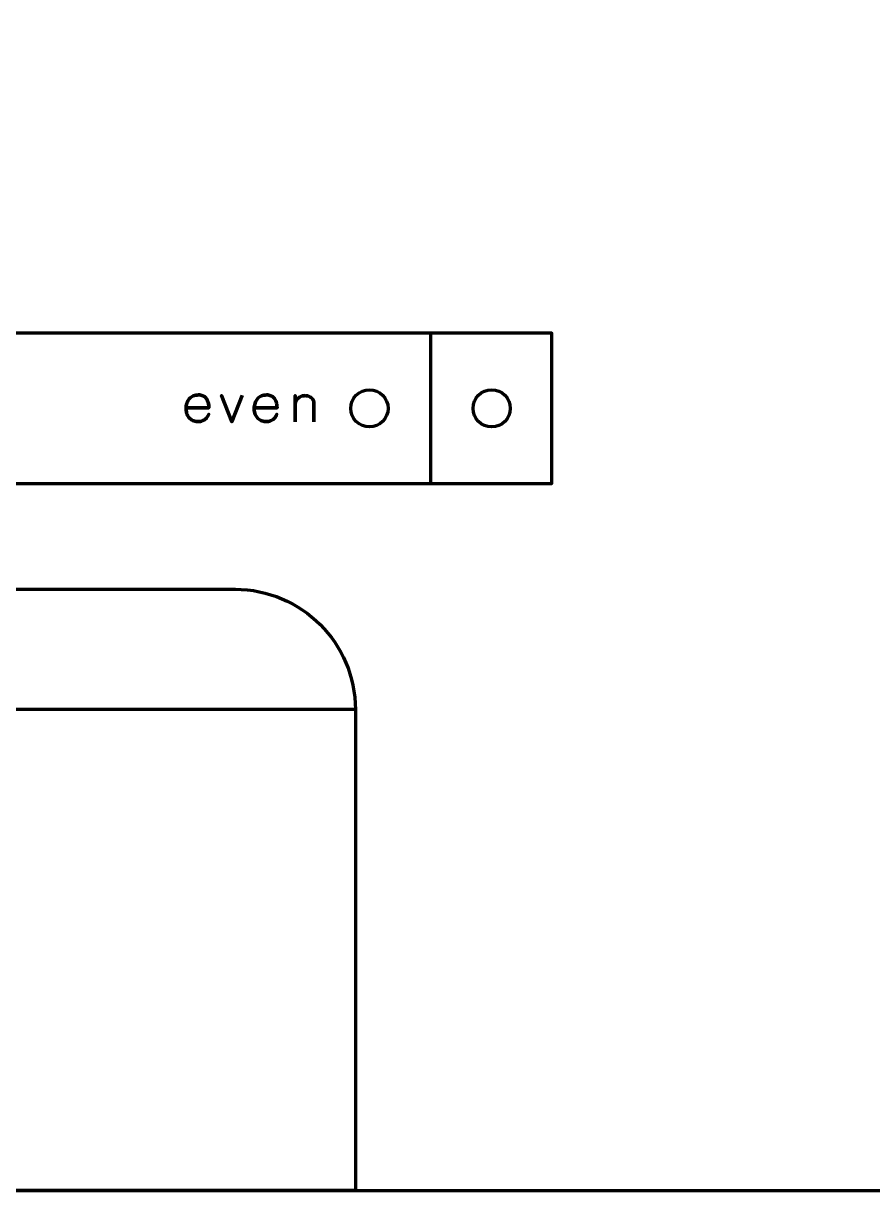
# Model space of a CAD drawing. Header units: centimetres. Extents: x -14.3 to 14.3, y -10 to 9.9.
# Drawn here: x -7.06 to 0, y -10 to -0.29 of the extents above; entities that cross this region are included whole.
import ezdxf

# ---------------------------------------------------------------- set-up
doc = ezdxf.new("R2010")
doc.units = ezdxf.units.CM
doc.header["$MEASUREMENT"] = 0
doc.layers.add('Layer 1', color=7, linetype='Continuous')

msp = doc.modelspace()

# ---------------------------------------------------------------- linework, layer by layer
at = {"layer": 'Layer 1', "color": 250, "lineweight": 70}
for centre in [(-4.18266, -3.49582), (-3.16666, -3.49582)]:
    msp.add_ellipse(centre, major_axis=(0, 0.155), ratio=1, dxfattribs=at)
for points, knots in [([(-14.3, -9), (-14.3, -9), (-14.3, 8.9), (-14.3, 8.9), (-14.3, 8.9), (-14.3, 9.45219), (-13.85219, 9.9), (-13.3, 9.9), (-13.3, 9.9), (-13.3, 9.9), (13.3, 9.9), (13.3, 9.9), (13.3, 9.9), (13.85219, 9.9), (14.3, 9.45219), (14.3, 8.9), (14.3, 8.9), (14.3, 8.9), (14.3, -9), (14.3, -9), (14.3, -9), (14.3, -9.55219), (13.85219, -10), (13.3, -10), (13.3, -10), (13.3, -10), (-13.3, -10), (-13.3, -10), (-13.3, -10), (-13.85219, -10), (-14.3, -9.55219), (-14.3, -9)], [0, 0, 0, 0, 0.125, 0.125, 0.125, 0.125, 0.25, 0.25, 0.25, 0.25, 0.375, 0.375, 0.375, 0.375, 0.5, 0.5, 0.5, 0.5, 0.625, 0.625, 0.625, 0.625, 0.75, 0.75, 0.75, 0.75, 0.875, 0.875, 0.875, 0.875, 1, 1, 1, 1]), ([(-13.66664, -2.87082), (-13.66664, -2.87082), (-2.66666, -2.87082), (-2.66666, -2.87082), (-2.66666, -2.87082), (-2.66666, -2.87082), (-2.66666, -4.12082), (-2.66666, -4.12082), (-2.66666, -4.12082), (-2.66666, -4.12082), (-13.66664, -4.12082), (-13.66664, -4.12082), (-13.66664, -4.12082), (-13.66664, -4.12082), (-13.66664, -2.87082), (-13.66664, -2.87082)], [0, 0, 0, 0, 0.25, 0.25, 0.25, 0.25, 0.5, 0.5, 0.5, 0.5, 0.75, 0.75, 0.75, 0.75, 1, 1, 1, 1]), ([(-4.3, -10), (-4.3, -10), (-4.3, -6), (-4.3, -6), (-4.3, -6), (-4.3, -5.44781), (-4.74781, -5), (-5.3, -5), (-5.3, -5), (-5.3, -5), (-14.3, -5), (-14.3, -5), (-14.3, -5), (-14.3, -5), (-14.3, -6), (-14.3, -6), (-14.3, -6), (-14.3, -6), (-14.3, -9), (-14.3, -9), (-14.3, -9), (-14.3, -9.55219), (-13.85219, -10), (-13.3, -10), (-13.3, -10), (-13.3, -10), (-5.3, -10), (-5.3, -10), (-5.3, -10), (-5.3, -10), (-4.3, -10), (-4.3, -10)], [0, 0, 0, 0, 0.125, 0.125, 0.125, 0.125, 0.25, 0.25, 0.25, 0.25, 0.375, 0.375, 0.375, 0.375, 0.5, 0.5, 0.5, 0.5, 0.625, 0.625, 0.625, 0.625, 0.75, 0.75, 0.75, 0.75, 0.875, 0.875, 0.875, 0.875, 1, 1, 1, 1]), ([(-4.3, -6), (-4.3, -6), (-4.3, -6), (-4.3, -6), (-4.3, -6), (-4.3, -5.44781), (-4.74781, -5), (-5.3, -5), (-5.3, -5), (-5.3, -5), (-14.3, -5), (-14.3, -5), (-14.3, -5), (-14.3, -5), (-14.3, -5), (-14.3, -5), (-14.3, -5), (-14.3, -5), (-14.3, -6), (-14.3, -6), (-14.3, -6), (-14.3, -6), (-5.3, -6), (-5.3, -6), (-5.3, -6), (-5.3, -6), (-4.3, -6), (-4.3, -6)], [0, 0, 0, 0, 0.1428571, 0.1428571, 0.1428571, 0.1428571, 0.2857143, 0.2857143, 0.2857143, 0.2857143, 0.4285714, 0.4285714, 0.4285714, 0.4285714, 0.5714286, 0.5714286, 0.5714286, 0.5714286, 0.7142857, 0.7142857, 0.7142857, 0.7142857, 0.8571429, 0.8571429, 0.8571429, 0.8571429, 1, 1, 1, 1])]:
    msp.add_open_spline(points, degree=3, knots=knots, dxfattribs=at)
at = {"layer": 'Layer 1', "color": 30, "lineweight": 70}
msp.add_open_spline([(-3.67466, -2.87082), (-3.67466, -2.87082), (-3.67466, -4.12082), (-3.67466, -4.12082)], degree=3, dxfattribs=at)
for points, knots in [([(-5.70642, -3.49139), (-5.70642, -3.49139), (-5.5172, -3.49139), (-5.5172, -3.49139), (-5.5172, -3.49139), (-5.51713, -3.48187), (-5.51798, -3.4722), (-5.51967, -3.46218), (-5.51967, -3.46218), (-5.52136, -3.45224), (-5.52418, -3.44264), (-5.52806, -3.4334), (-5.52806, -3.4334), (-5.53194, -3.42416), (-5.53724, -3.41583), (-5.5438, -3.40849), (-5.5438, -3.40849), (-5.55043, -3.40109), (-5.55861, -3.39523), (-5.56835, -3.39093), (-5.56835, -3.39093), (-5.57809, -3.38662), (-5.58973, -3.38437), (-5.60313, -3.3843), (-5.60313, -3.3843), (-5.61985, -3.38437), (-5.63467, -3.38712), (-5.64758, -3.39255), (-5.64758, -3.39255), (-5.66042, -3.39798), (-5.67128, -3.40574), (-5.68003, -3.4159), (-5.68003, -3.4159), (-5.68885, -3.42599), (-5.69555, -3.4382), (-5.70007, -3.45231), (-5.70007, -3.45231), (-5.70458, -3.46649), (-5.70684, -3.48236), (-5.70684, -3.49986), (-5.70684, -3.49986), (-5.70677, -3.51743), (-5.70395, -3.53295), (-5.69859, -3.54628), (-5.69859, -3.54628), (-5.69316, -3.55962), (-5.68568, -3.57083), (-5.67608, -3.57972), (-5.67608, -3.57972), (-5.66656, -3.58868), (-5.65555, -3.59539), (-5.64306, -3.59976), (-5.64306, -3.59976), (-5.63065, -3.60413), (-5.61731, -3.60611), (-5.60313, -3.60569), (-5.60313, -3.60569), (-5.59177, -3.60526), (-5.58168, -3.60343), (-5.57286, -3.60018), (-5.57286, -3.60018), (-5.56405, -3.59687), (-5.55636, -3.59278), (-5.54979, -3.58784), (-5.54979, -3.58784), (-5.5433, -3.5829), (-5.53787, -3.57768), (-5.5335, -3.57217), (-5.5335, -3.57217), (-5.52912, -3.56667), (-5.52574, -3.56145), (-5.52334, -3.55651), (-5.52334, -3.55651), (-5.52094, -3.55164), (-5.51946, -3.54755), (-5.51889, -3.54431), (-5.51889, -3.54431), (-5.51946, -3.54755), (-5.52094, -3.55164), (-5.52334, -3.55651), (-5.52334, -3.55651), (-5.52574, -3.56145), (-5.52912, -3.56667), (-5.5335, -3.57217), (-5.5335, -3.57217), (-5.53787, -3.57768), (-5.5433, -3.5829), (-5.54979, -3.58784), (-5.54979, -3.58784), (-5.55636, -3.59278), (-5.56405, -3.59687), (-5.57286, -3.60018), (-5.57286, -3.60018), (-5.58168, -3.60343), (-5.59177, -3.60526), (-5.60313, -3.60569), (-5.60313, -3.60569), (-5.61731, -3.60611), (-5.63065, -3.60413), (-5.64306, -3.59976), (-5.64306, -3.59976), (-5.65555, -3.59539), (-5.66656, -3.58868), (-5.67608, -3.57972), (-5.67608, -3.57972), (-5.68568, -3.57083), (-5.69316, -3.55962), (-5.69859, -3.54628), (-5.69859, -3.54628), (-5.70395, -3.53295), (-5.70677, -3.51743), (-5.70684, -3.49986), (-5.70684, -3.49986), (-5.70684, -3.48236), (-5.70458, -3.46649), (-5.70007, -3.45231), (-5.70007, -3.45231), (-5.69555, -3.4382), (-5.68885, -3.42599), (-5.68003, -3.4159), (-5.68003, -3.4159), (-5.67128, -3.40574), (-5.66042, -3.39798), (-5.64758, -3.39255), (-5.64758, -3.39255), (-5.63467, -3.38712), (-5.61985, -3.38437), (-5.60313, -3.3843), (-5.60313, -3.3843), (-5.58973, -3.38437), (-5.57809, -3.38662), (-5.56835, -3.39093), (-5.56835, -3.39093), (-5.55861, -3.39523), (-5.55043, -3.40109), (-5.5438, -3.40849), (-5.5438, -3.40849), (-5.53724, -3.41583), (-5.53194, -3.42416), (-5.52806, -3.4334), (-5.52806, -3.4334), (-5.52418, -3.44264), (-5.52136, -3.45224), (-5.51967, -3.46218), (-5.51967, -3.46218), (-5.51798, -3.4722), (-5.51713, -3.48187), (-5.5172, -3.49139), (-5.5172, -3.49139), (-5.5172, -3.49139), (-5.70642, -3.49139), (-5.70642, -3.49139)], [0, 0, 0, 0, 0.0263158, 0.0263158, 0.0263158, 0.0263158, 0.0526316, 0.0526316, 0.0526316, 0.0526316, 0.0789474, 0.0789474, 0.0789474, 0.0789474, 0.1052632, 0.1052632, 0.1052632, 0.1052632, 0.1315789, 0.1315789, 0.1315789, 0.1315789, 0.1578947, 0.1578947, 0.1578947, 0.1578947, 0.1842105, 0.1842105, 0.1842105, 0.1842105, 0.2105263, 0.2105263, 0.2105263, 0.2105263, 0.2368421, 0.2368421, 0.2368421, 0.2368421, 0.2631579, 0.2631579, 0.2631579, 0.2631579, 0.2894737, 0.2894737, 0.2894737, 0.2894737, 0.3157895, 0.3157895, 0.3157895, 0.3157895, 0.3421053, 0.3421053, 0.3421053, 0.3421053, 0.3684211, 0.3684211, 0.3684211, 0.3684211, 0.3947368, 0.3947368, 0.3947368, 0.3947368, 0.4210526, 0.4210526, 0.4210526, 0.4210526, 0.4473684, 0.4473684, 0.4473684, 0.4473684, 0.4736842, 0.4736842, 0.4736842, 0.4736842, 0.5, 0.5, 0.5, 0.5, 0.5263158, 0.5263158, 0.5263158, 0.5263158, 0.5526316, 0.5526316, 0.5526316, 0.5526316, 0.5789474, 0.5789474, 0.5789474, 0.5789474, 0.6052632, 0.6052632, 0.6052632, 0.6052632, 0.6315789, 0.6315789, 0.6315789, 0.6315789, 0.6578947, 0.6578947, 0.6578947, 0.6578947, 0.6842105, 0.6842105, 0.6842105, 0.6842105, 0.7105263, 0.7105263, 0.7105263, 0.7105263, 0.7368421, 0.7368421, 0.7368421, 0.7368421, 0.7631579, 0.7631579, 0.7631579, 0.7631579, 0.7894737, 0.7894737, 0.7894737, 0.7894737, 0.8157895, 0.8157895, 0.8157895, 0.8157895, 0.8421053, 0.8421053, 0.8421053, 0.8421053, 0.8684211, 0.8684211, 0.8684211, 0.8684211, 0.8947368, 0.8947368, 0.8947368, 0.8947368, 0.9210526, 0.9210526, 0.9210526, 0.9210526, 0.9473684, 0.9473684, 0.9473684, 0.9473684, 0.9736842, 0.9736842, 0.9736842, 0.9736842, 1, 1, 1, 1]), ([(-5.23993, -3.39022), (-5.23993, -3.39022), (-5.32671, -3.60738), (-5.32671, -3.60738), (-5.32671, -3.60738), (-5.32671, -3.60738), (-5.41264, -3.39022), (-5.41264, -3.39022), (-5.41264, -3.39022), (-5.41264, -3.39022), (-5.32671, -3.60738), (-5.32671, -3.60738), (-5.32671, -3.60738), (-5.32671, -3.60738), (-5.23993, -3.39022), (-5.23993, -3.39022)], [0, 0, 0, 0, 0.25, 0.25, 0.25, 0.25, 0.5, 0.5, 0.5, 0.5, 0.75, 0.75, 0.75, 0.75, 1, 1, 1, 1]), ([(-5.14003, -3.49139), (-5.14003, -3.49139), (-4.95081, -3.49139), (-4.95081, -3.49139), (-4.95081, -3.49139), (-4.95074, -3.48187), (-4.95159, -3.4722), (-4.95328, -3.46218), (-4.95328, -3.46218), (-4.95497, -3.45224), (-4.95779, -3.44264), (-4.96167, -3.4334), (-4.96167, -3.4334), (-4.96555, -3.42416), (-4.97085, -3.41583), (-4.97741, -3.40849), (-4.97741, -3.40849), (-4.98404, -3.40109), (-4.99222, -3.39523), (-5.00196, -3.39093), (-5.00196, -3.39093), (-5.0117, -3.38662), (-5.02334, -3.38437), (-5.03674, -3.3843), (-5.03674, -3.3843), (-5.05346, -3.38437), (-5.06828, -3.38712), (-5.08119, -3.39255), (-5.08119, -3.39255), (-5.09403, -3.39798), (-5.10489, -3.40574), (-5.11364, -3.4159), (-5.11364, -3.4159), (-5.12246, -3.42599), (-5.12916, -3.4382), (-5.13368, -3.45231), (-5.13368, -3.45231), (-5.13819, -3.46649), (-5.14045, -3.48236), (-5.14045, -3.49986), (-5.14045, -3.49986), (-5.14038, -3.51743), (-5.13756, -3.53295), (-5.1322, -3.54628), (-5.1322, -3.54628), (-5.12677, -3.55962), (-5.11929, -3.57083), (-5.10969, -3.57972), (-5.10969, -3.57972), (-5.10017, -3.58868), (-5.08916, -3.59539), (-5.07667, -3.59976), (-5.07667, -3.59976), (-5.06426, -3.60413), (-5.05092, -3.60611), (-5.03674, -3.60569), (-5.03674, -3.60569), (-5.02538, -3.60526), (-5.01529, -3.60343), (-5.00647, -3.60018), (-5.00647, -3.60018), (-4.99766, -3.59687), (-4.98997, -3.59278), (-4.9834, -3.58784), (-4.9834, -3.58784), (-4.97691, -3.5829), (-4.97148, -3.57768), (-4.96711, -3.57217), (-4.96711, -3.57217), (-4.96273, -3.56667), (-4.95935, -3.56145), (-4.95695, -3.55651), (-4.95695, -3.55651), (-4.95455, -3.55164), (-4.95307, -3.54755), (-4.9525, -3.54431), (-4.9525, -3.54431), (-4.95307, -3.54755), (-4.95455, -3.55164), (-4.95695, -3.55651), (-4.95695, -3.55651), (-4.95935, -3.56145), (-4.96273, -3.56667), (-4.96711, -3.57217), (-4.96711, -3.57217), (-4.97148, -3.57768), (-4.97691, -3.5829), (-4.9834, -3.58784), (-4.9834, -3.58784), (-4.98997, -3.59278), (-4.99766, -3.59687), (-5.00647, -3.60018), (-5.00647, -3.60018), (-5.01529, -3.60343), (-5.02538, -3.60526), (-5.03674, -3.60569), (-5.03674, -3.60569), (-5.05092, -3.60611), (-5.06426, -3.60413), (-5.07667, -3.59976), (-5.07667, -3.59976), (-5.08916, -3.59539), (-5.10017, -3.58868), (-5.10969, -3.57972), (-5.10969, -3.57972), (-5.11929, -3.57083), (-5.12677, -3.55962), (-5.1322, -3.54628), (-5.1322, -3.54628), (-5.13756, -3.53295), (-5.14038, -3.51743), (-5.14045, -3.49986), (-5.14045, -3.49986), (-5.14045, -3.48236), (-5.13819, -3.46649), (-5.13368, -3.45231), (-5.13368, -3.45231), (-5.12916, -3.4382), (-5.12246, -3.42599), (-5.11364, -3.4159), (-5.11364, -3.4159), (-5.10489, -3.40574), (-5.09403, -3.39798), (-5.08119, -3.39255), (-5.08119, -3.39255), (-5.06828, -3.38712), (-5.05346, -3.38437), (-5.03674, -3.3843), (-5.03674, -3.3843), (-5.02334, -3.38437), (-5.0117, -3.38662), (-5.00196, -3.39093), (-5.00196, -3.39093), (-4.99222, -3.39523), (-4.98404, -3.40109), (-4.97741, -3.40849), (-4.97741, -3.40849), (-4.97085, -3.41583), (-4.96555, -3.42416), (-4.96167, -3.4334), (-4.96167, -3.4334), (-4.95779, -3.44264), (-4.95497, -3.45224), (-4.95328, -3.46218), (-4.95328, -3.46218), (-4.95159, -3.4722), (-4.95074, -3.48187), (-4.95081, -3.49139), (-4.95081, -3.49139), (-4.95081, -3.49139), (-5.14003, -3.49139), (-5.14003, -3.49139)], [0, 0, 0, 0, 0.0263158, 0.0263158, 0.0263158, 0.0263158, 0.0526316, 0.0526316, 0.0526316, 0.0526316, 0.0789474, 0.0789474, 0.0789474, 0.0789474, 0.1052632, 0.1052632, 0.1052632, 0.1052632, 0.1315789, 0.1315789, 0.1315789, 0.1315789, 0.1578947, 0.1578947, 0.1578947, 0.1578947, 0.1842105, 0.1842105, 0.1842105, 0.1842105, 0.2105263, 0.2105263, 0.2105263, 0.2105263, 0.2368421, 0.2368421, 0.2368421, 0.2368421, 0.2631579, 0.2631579, 0.2631579, 0.2631579, 0.2894737, 0.2894737, 0.2894737, 0.2894737, 0.3157895, 0.3157895, 0.3157895, 0.3157895, 0.3421053, 0.3421053, 0.3421053, 0.3421053, 0.3684211, 0.3684211, 0.3684211, 0.3684211, 0.3947368, 0.3947368, 0.3947368, 0.3947368, 0.4210526, 0.4210526, 0.4210526, 0.4210526, 0.4473684, 0.4473684, 0.4473684, 0.4473684, 0.4736842, 0.4736842, 0.4736842, 0.4736842, 0.5, 0.5, 0.5, 0.5, 0.5263158, 0.5263158, 0.5263158, 0.5263158, 0.5526316, 0.5526316, 0.5526316, 0.5526316, 0.5789474, 0.5789474, 0.5789474, 0.5789474, 0.6052632, 0.6052632, 0.6052632, 0.6052632, 0.6315789, 0.6315789, 0.6315789, 0.6315789, 0.6578947, 0.6578947, 0.6578947, 0.6578947, 0.6842105, 0.6842105, 0.6842105, 0.6842105, 0.7105263, 0.7105263, 0.7105263, 0.7105263, 0.7368421, 0.7368421, 0.7368421, 0.7368421, 0.7631579, 0.7631579, 0.7631579, 0.7631579, 0.7894737, 0.7894737, 0.7894737, 0.7894737, 0.8157895, 0.8157895, 0.8157895, 0.8157895, 0.8421053, 0.8421053, 0.8421053, 0.8421053, 0.8684211, 0.8684211, 0.8684211, 0.8684211, 0.8947368, 0.8947368, 0.8947368, 0.8947368, 0.9210526, 0.9210526, 0.9210526, 0.9210526, 0.9473684, 0.9473684, 0.9473684, 0.9473684, 0.9736842, 0.9736842, 0.9736842, 0.9736842, 1, 1, 1, 1]), ([(-4.64476, -3.60738), (-4.64476, -3.60731), (-4.64476, -3.60526), (-4.64476, -3.60124), (-4.64476, -3.60124), (-4.64476, -3.59729), (-4.64476, -3.59186), (-4.64476, -3.58502), (-4.64476, -3.58502), (-4.64476, -3.5781), (-4.64476, -3.57034), (-4.64476, -3.56159), (-4.64476, -3.56159), (-4.64476, -3.55291), (-4.64476, -3.54381), (-4.64476, -3.53422), (-4.64476, -3.53422), (-4.64476, -3.52469), (-4.64476, -3.51531), (-4.64476, -3.506), (-4.64476, -3.506), (-4.64476, -3.49668), (-4.64476, -3.48794), (-4.64476, -3.47989), (-4.64476, -3.47989), (-4.64476, -3.47178), (-4.64476, -3.46487), (-4.64476, -3.45901), (-4.64476, -3.45901), (-4.64476, -3.45322), (-4.64476, -3.44906), (-4.64476, -3.44652), (-4.64476, -3.44652), (-4.64476, -3.44257), (-4.64553, -3.43813), (-4.64723, -3.43326), (-4.64723, -3.43326), (-4.64885, -3.42832), (-4.65146, -3.42338), (-4.65506, -3.41844), (-4.65506, -3.41844), (-4.65866, -3.41343), (-4.66324, -3.40885), (-4.66896, -3.40461), (-4.66896, -3.40461), (-4.67474, -3.40038), (-4.68166, -3.39699), (-4.6897, -3.39438), (-4.6897, -3.39438), (-4.69781, -3.39177), (-4.70727, -3.39036), (-4.71799, -3.39022), (-4.71799, -3.39022), (-4.72885, -3.39022), (-4.73866, -3.3917), (-4.74741, -3.39467), (-4.74741, -3.39467), (-4.75616, -3.3977), (-4.76385, -3.40186), (-4.77048, -3.40715), (-4.77048, -3.40715), (-4.77711, -3.41245), (-4.78261, -3.41851), (-4.78706, -3.42543), (-4.78706, -3.42543), (-4.79157, -3.43227), (-4.79489, -3.43954), (-4.79715, -3.4473), (-4.79715, -3.4473), (-4.79941, -3.45499), (-4.80054, -3.46282), (-4.80054, -3.47065), (-4.80054, -3.47065), (-4.80054, -3.46282), (-4.79941, -3.45499), (-4.79715, -3.4473), (-4.79715, -3.4473), (-4.79489, -3.43954), (-4.79157, -3.43227), (-4.78706, -3.42543), (-4.78706, -3.42543), (-4.78261, -3.41851), (-4.77711, -3.41245), (-4.77048, -3.40715), (-4.77048, -3.40715), (-4.76385, -3.40186), (-4.75616, -3.3977), (-4.74741, -3.39467), (-4.74741, -3.39467), (-4.73866, -3.3917), (-4.72885, -3.39022), (-4.71799, -3.39022), (-4.71799, -3.39022), (-4.70727, -3.39036), (-4.69781, -3.39177), (-4.6897, -3.39438), (-4.6897, -3.39438), (-4.68166, -3.39699), (-4.67474, -3.40038), (-4.66896, -3.40461), (-4.66896, -3.40461), (-4.66324, -3.40885), (-4.65866, -3.41343), (-4.65506, -3.41844), (-4.65506, -3.41844), (-4.65146, -3.42338), (-4.64885, -3.42832), (-4.64723, -3.43326), (-4.64723, -3.43326), (-4.64553, -3.43813), (-4.64476, -3.44257), (-4.64476, -3.44652), (-4.64476, -3.44652), (-4.64476, -3.44906), (-4.64476, -3.45322), (-4.64476, -3.45901), (-4.64476, -3.45901), (-4.64476, -3.46487), (-4.64476, -3.47178), (-4.64476, -3.47989), (-4.64476, -3.47989), (-4.64476, -3.48794), (-4.64476, -3.49668), (-4.64476, -3.506), (-4.64476, -3.506), (-4.64476, -3.51531), (-4.64476, -3.52469), (-4.64476, -3.53422), (-4.64476, -3.53422), (-4.64476, -3.54381), (-4.64476, -3.55291), (-4.64476, -3.56159), (-4.64476, -3.56159), (-4.64476, -3.57034), (-4.64476, -3.5781), (-4.64476, -3.58502), (-4.64476, -3.58502), (-4.64476, -3.59186), (-4.64476, -3.59729), (-4.64476, -3.60124), (-4.64476, -3.60124), (-4.64476, -3.60526), (-4.64476, -3.60731), (-4.64476, -3.60738)], [0, 0, 0, 0, 0.0277778, 0.0277778, 0.0277778, 0.0277778, 0.0555556, 0.0555556, 0.0555556, 0.0555556, 0.0833333, 0.0833333, 0.0833333, 0.0833333, 0.1111111, 0.1111111, 0.1111111, 0.1111111, 0.1388889, 0.1388889, 0.1388889, 0.1388889, 0.1666667, 0.1666667, 0.1666667, 0.1666667, 0.1944444, 0.1944444, 0.1944444, 0.1944444, 0.2222222, 0.2222222, 0.2222222, 0.2222222, 0.25, 0.25, 0.25, 0.25, 0.2777778, 0.2777778, 0.2777778, 0.2777778, 0.3055556, 0.3055556, 0.3055556, 0.3055556, 0.3333333, 0.3333333, 0.3333333, 0.3333333, 0.3611111, 0.3611111, 0.3611111, 0.3611111, 0.3888889, 0.3888889, 0.3888889, 0.3888889, 0.4166667, 0.4166667, 0.4166667, 0.4166667, 0.4444444, 0.4444444, 0.4444444, 0.4444444, 0.4722222, 0.4722222, 0.4722222, 0.4722222, 0.5, 0.5, 0.5, 0.5, 0.5277778, 0.5277778, 0.5277778, 0.5277778, 0.5555556, 0.5555556, 0.5555556, 0.5555556, 0.5833333, 0.5833333, 0.5833333, 0.5833333, 0.6111111, 0.6111111, 0.6111111, 0.6111111, 0.6388889, 0.6388889, 0.6388889, 0.6388889, 0.6666667, 0.6666667, 0.6666667, 0.6666667, 0.6944444, 0.6944444, 0.6944444, 0.6944444, 0.7222222, 0.7222222, 0.7222222, 0.7222222, 0.75, 0.75, 0.75, 0.75, 0.7777778, 0.7777778, 0.7777778, 0.7777778, 0.8055556, 0.8055556, 0.8055556, 0.8055556, 0.8333333, 0.8333333, 0.8333333, 0.8333333, 0.8611111, 0.8611111, 0.8611111, 0.8611111, 0.8888889, 0.8888889, 0.8888889, 0.8888889, 0.9166667, 0.9166667, 0.9166667, 0.9166667, 0.9444444, 0.9444444, 0.9444444, 0.9444444, 0.9722222, 0.9722222, 0.9722222, 0.9722222, 1, 1, 1, 1]), ([(-4.80054, -3.60738), (-4.80054, -3.60738), (-4.80054, -3.39022), (-4.80054, -3.39022), (-4.80054, -3.39022), (-4.80054, -3.39022), (-4.80054, -3.60738), (-4.80054, -3.60738)], [0, 0, 0, 0, 0.5, 0.5, 0.5, 0.5, 1, 1, 1, 1])]:
    msp.add_open_spline(points, degree=3, knots=knots, dxfattribs=at)

doc.saveas('drawing.dxf')
